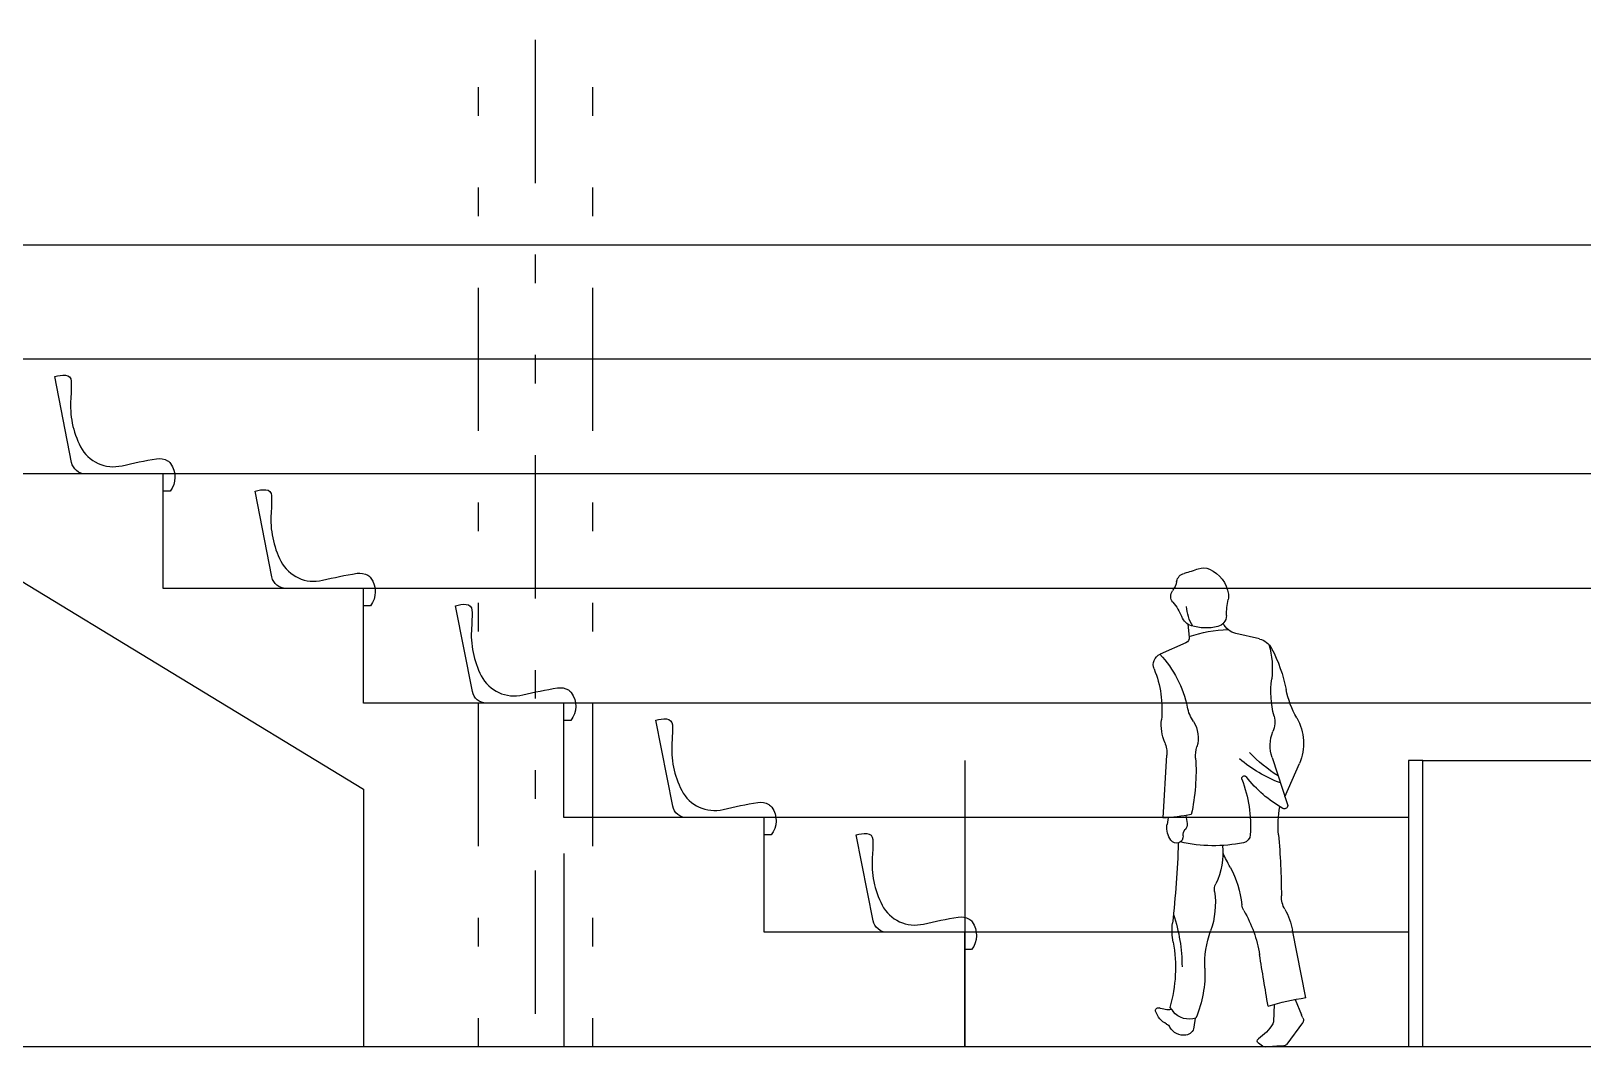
# Model space of a CAD drawing. Header units: inches. Extents: x 21 to 132, y 19 to 196.
# Drawn here: x 61.69 to 67.11, y 47.57 to 51.11 of the extents above; entities that cross this region are included whole.
import ezdxf

# ---------------------------------------------------------------- set-up
doc = ezdxf.new("R2010")
doc.units = ezdxf.units.IN
doc.header["$MEASUREMENT"] = 0
doc.linetypes.add('DIVIDE', pattern=[1.25, 0.5, -0.25, 0, -0.25, 0, -0.25])
for name, color, linetype in [('ax', 40, 'DIVIDE'), ('fur', 253, 'Continuous'), ('FURN', 253, 'Continuous'), ('gradient', 240, 'Continuous'), ('inwall', 41, 'Continuous'), ('wall', 7, 'Continuous')]:
    doc.layers.add(name, color=color, linetype=linetype)

# ---------------------------------------------------------------- blocks, each defined once
blk = doc.blocks.new('P2')
for p, q in [((0.2709, 1.4756), (0.2666, 1.4304)), ((0.0212, 1.4237), (0.1034, 1.4431)), ((0.2781, 1.4107), (0.368, 1.3708)), ((-0.0681, 0.8727), (-0.1183, 0.9886)), ((-0.0229, 1.0099), (-0.077, 0.8457)), ((0.358, 0.7993), (0.3446, 1.0178)), ((0.2786, 0.8075), (0.2739, 0.7795)), ((0.3401, 0.8002), (0.344, 0.7757)), ((-0.1409, 0.1716), (-0.0945, 0.4068)), ((-0.1039, 0.1655), (-0.1256, 0.1112)), ((-0.0306, 0.1486), (-0.0277, 0.0872)), ((0.3341, 0.1373), (0.3229, 0.1235)), ((-0.0756, 0.0097), (-0.13, 0.0838)), ((0.2455, 0.0998), (0.25, 0.0683)), ((0.0107, 0.0028), (0.0249, 0.0128))]:
    blk.add_line(p, q)
for centre, radius, start, end in [((0.2389, 1.5664), 0.11, 113.2344, 172.903), ((0.216, 1.6197), 0.052, 68.6383, 113.2344), ((0.3762, 2.0293), 0.3879, 248.6383, 256.2407), ((0.2755, 1.6181), 0.0356, 11.1317, 76.2407), ((0.1869, 1.5728), 0.0576, 172.903, 191.7376), ((0.3921, 1.641), 0.0833, 191.1317, 216.2418), ((0.2991, 1.5729), 0.032, 319.938, 36.2418), ((-0.154, 1.502), 0.2905, 0.6648, 11.7376), ((0.1179, 1.5494), 0.1585, 329.3867, 355.6154), ((0.4718, 1.4277), 0.1936, 139.938, 157.6468), ((0.0885, 1.5065), 0.0652, 283.256, 334.5444), ((0.1765, 1.5058), 0.04, 180.6648, 256.2568), ((0.2074, 1.6324), 0.1702, 256.2568, 287.5392), ((0.2423, 1.522), 0.0545, 287.5392, 337.6468), ((0.036, 1.3608), 0.0646, 103.256, 152.2152), ((0.1173, 0.9974), 0.4598, 71.0255, 88.3019), ((0.2861, 1.4285), 0.0195, 174.5751, 246.0598), ((0.4475, 1.144), 0.5297, 152.2152, 168.7633), ((0.2731, 1.3211), 0.2969, 163.7872, 187.0166), ((0.6508, 1.1072), 0.3858, 136.9705, 168.178), ((0.3517, 1.334), 0.0403, 338.1701, 66.0597), ((0.7424, 1.1775), 0.3807, 158.1701, 185.4665), ((-0.3914, 1.3107), 0.3255, 330.0578, 348.7633), ((-0.3749, 1.2414), 0.3559, 345.8402, 7.0166), ((0.045, 1.0594), 0.178, 150.0578, 203.4411), ((0.0537, 1.1332), 0.0861, 165.8402, 202.2302), ((0.1268, 1.2168), 0.1494, 326.8546, 348.178), ((0.1984, 1.1254), 0.1659, 337.8521, 5.4665), ((-0.1475, 1.051), 0.1312, 341.7326, 22.2302), ((0.3398, 1.0778), 0.1049, 146.8546, 196.7471), ((0.1294, 1.0145), 0.1148, 356.5823, 16.7471), ((0.4472, 1.0241), 0.1028, 157.8521, 183.5164), ((-0.2283, 1.384), 0.4952, 290.8435, 310.1037), ((-0.3114, 1.3766), 0.5069, 301.8431, 316.439), ((0.9661, 0.9645), 0.7234, 176.5823, 192.2391), ((-0.2753, 1.2086), 0.4334, 299.7251, 322.1534), ((0.5245, 0.768), 0.4723, 159.4195, 183.4038), ((0.074, 0.9371), 0.00892, 339.4195, 142.1534), ((-0.0661, 0.8421), 0.0115, 161.7326, 299.7251), ((-0.3767, 0.7723), 0.333, 354.534, 11.4007), ((0.3792, 1.3934), 0.5945, 258.3556, 267.9638), ((0.2977, 0.7755), 0.0241, 170.4592, 224.3283), ((0.2634, 0.7667), 0.0812, 325.7475, 5.022), ((0.3183, 0.7715), 0.0261, 5.022, 9.1218), ((2.1934, 0.5264), 2.2488, 174.534, 179.9924), ((0.0828, 0.7417), 0.0298, 183.4038, 258.5087), ((0.1805, 1.2225), 0.5205, 258.5087, 282.9627), ((0.2614, 0.74), 0.0266, 353.2856, 44.3283), ((0.3111, 0.7342), 0.0234, 173.2856, 325.7475), ((3.999, 0.8387), 3.6966, 181.9686, 186.3209), ((-0.914, 1.1906), 1.1806, 331.5146, 334.1443), ((0.3967, 0.6783), 0.2482, 174.3047, 206.1911), ((0.4392, 0.4563), 0.359, 151.5146, 173.6281), ((0.1327, 0.5485), 0.0459, 351.5802, 26.1911), ((-0.1504, 0.5267), 0.095, 330.7516, 359.9924), ((0.0304, 0.5019), 0.0525, 329.8186, 353.6282), ((0.4582, 0.5004), 0.2831, 171.5802, 199.7946), ((0.1496, 0.3587), 0.2488, 150.7516, 168.8509), ((0.4618, 0.251), 0.4467, 149.8186, 170.8906), ((0.8699, 0.2787), 0.5783, 161.4987, 180), ((-0.1322, 0.2879), 0.3443, 357.7228, 19.7946), ((0.0962, 0.4064), 0.2301, 349.755, 6.3209), ((0.8171, 0.2761), 0.5026, 169.755, 196.031), ((-18.1805, 3.2402), 18.4337, 350.3255, 350.8906), ((0.6202, 0.258), 0.4087, 177.7228, 202.6493), ((-0.2679, -0.7129), 0.8936, 73.1531, 81.829), ((-0.1888, 0.1364), 0.068, 328.5305, 338.2916), ((0.2667, 0.1688), 0.0722, 250.8808, 321.1274), ((0.3391, 0.2167), 0.0874, 262.8145, 291.8728), ((0.3122, 0.1467), 0.0749, 296.2042, 342.8074), ((0.3751, 0.1272), 0.00909, 342.8074, 111.8727), ((-0.1177, 0.0929), 0.0153, 148.5305, 216.3056), ((-0.0139, 0.0878), 0.0138, 182.697, 212.5784), ((0.1331, 0.1818), 0.1883, 212.5784, 234.9166), ((0.2821, 0.0729), 0.0324, 188.106, 262.8731), ((0.2851, 0.0969), 0.0567, 262.8731, 330.747), ((0.3563, 0.0571), 0.0249, 116.2042, 150.747), ((-0.0636, 0.0185), 0.0149, 216.3056, 269.5881), ((-0.0684, -0.647), 0.6506, 83.9695, 89.5881), ((0.0016, 0.0156), 0.0157, 263.9695, 305.1279), ((0.0197, 0.0202), 0.00911, 305.1279, 54.9166)]:
    blk.add_arc(centre, radius, start, end)
blk = doc.blocks.new('fiberseat02')
blk.add_lwpolyline([(10.78, 34, 0.084607), (7.05, 34.47, 0.394529), (5.03, 32.41, 0.024864), (5.19, 26.29, -0.138661), (1.78, 9.51, -0.345282), (-12.73, 2.86, 0.017769), (-24.8, 5.3, 0.174535), (-28.63, 4.6, 0.105123), (-29.67, 3.65, 0.33233), (-29.51, -6.05), (-27.08, -6.05), (-27.08, 0), (0, 0, 0.358624), (4.91, 4.04)], format="xyb", close=True)

msp = doc.modelspace()

# ---------------------------------------------------------------- linework, layer by layer
at = {"layer": 'ax'}
for p, q in [((63.44941, 59.78144), (63.44941, 47.56601)), ((63.24941, 54.56601), (63.24941, 47.56601)), ((63.64941, 54.56601), (63.64941, 47.56601))]:
    msp.add_line(p, q, dxfattribs=at)
at = {"layer": 'gradient', "color": 252}
for p, q in [((60.74941, 50.36601), (67.94941, 50.36601)), ((67.94941, 49.96601), (61.44941, 49.96601)), ((67.94941, 49.56601), (62.14941, 49.56601)), ((67.94941, 49.16601), (62.84941, 49.16601)), ((67.94941, 48.76601), (63.54941, 48.76601)), ((66.49941, 48.36601), (64.24941, 48.36601)), ((63.54941, 48.24101), (63.54941, 47.56601)), ((66.49941, 47.96601), (64.94941, 47.96601))]:
    msp.add_line(p, q, dxfattribs=at)
at = {"layer": 'gradient'}
for p, q in [((60.37882, 49.96601), (62.84941, 48.46601)), ((62.14941, 49.56601), (61.44941, 49.56601)), ((62.14941, 49.16601), (62.14941, 49.56601)), ((62.84941, 49.16601), (62.14941, 49.16601)), ((62.84941, 48.76601), (62.84941, 49.16601)), ((63.54941, 48.76601), (62.84941, 48.76601)), ((63.54941, 48.36601), (63.54941, 48.76601)), ((62.84941, 48.46601), (62.84941, 47.56601)), ((64.24941, 48.36601), (63.54941, 48.36601)), ((64.24941, 47.96601), (64.24941, 48.36601)), ((64.94941, 47.96601), (64.24941, 47.96601)), ((64.94941, 47.56601), (64.94941, 47.96601))]:
    msp.add_line(p, q, dxfattribs=at)
at = {"layer": 'inwall'}
for p, q in [((64.94941, 48.56601), (64.94941, 47.56601)), ((66.54941, 48.56601), (66.49941, 48.56601)), ((66.49941, 48.56601), (66.49941, 47.56601)), ((66.54941, 47.56601), (66.54941, 48.56601)), ((66.54941, 48.56601), (77.64941, 48.56601))]:
    msp.add_line(p, q, dxfattribs=at)
at = {"layer": 'wall'}
msp.add_line((106.64941, 47.56601), (50.24941, 47.56601), dxfattribs=at)

# ---------------------------------------------------------------- block references
at = {"layer": 'fur', "xscale": -0.01, "yscale": 0.01, "zscale": 0.01}
for p in [(61.87861, 49.56601), (62.57861, 49.16601), (63.27861, 48.76601), (63.97861, 48.36601), (64.67861, 47.96601)]:
    msp.add_blockref('fiberseat02', p, dxfattribs=at)
at = {"layer": 'FURN', "xscale": -1}
msp.add_blockref('P2', (66.00023, 47.56601), dxfattribs=at)
msp.add_blockref('P2', (66.00023, 47.56601), dxfattribs=at)
msp.add_blockref('P2', (66.00023, 47.56601), dxfattribs=at)

doc.saveas('drawing.dxf')
